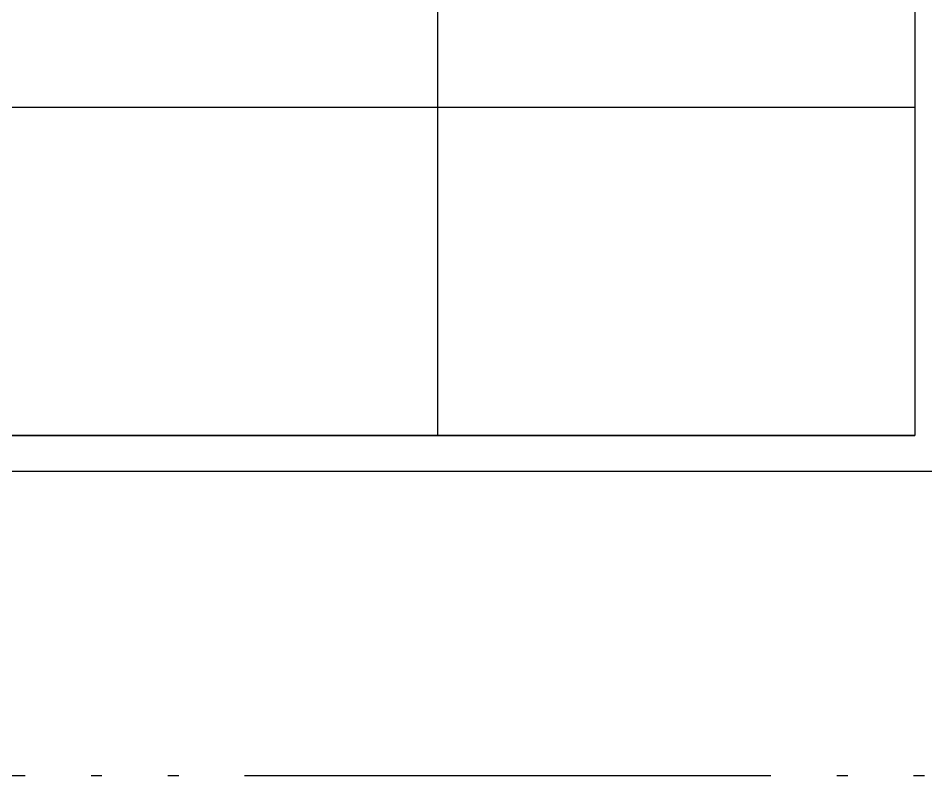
# Model space of a CAD drawing. Extents: x 1254079 to 1500931, y -102737 to 142253.
# Drawn here: x 1330609 to 1371990, y -102737 to -68190 of the extents above; entities that cross this region are included whole.
import ezdxf

# ---------------------------------------------------------------- set-up
doc = ezdxf.new("R2010")
doc.units = 0
doc.header["$LTSCALE"] = 1000
doc.header["$MEASUREMENT"] = 0
doc.linetypes.add('ACAD_ISO05W100', pattern=[34, 24, -3, 0.5, -3, 0.5, -3])
for name, color, linetype in [('14#槽钢', 3, 'Continuous'), ('DIM_MODI', 6, 'Continuous'), ('特殊段命名', 221, 'Continuous')]:
    doc.layers.add(name, color=color, linetype=linetype)

msp = doc.modelspace()

# ---------------------------------------------------------------- linework, layer by layer
at = {"layer": '14#槽钢', "linetype": 'ACAD_ISO05W100'}
msp.add_lwpolyline([(1254079.4, 142253), (1500930.8, 142253), (1500930.8, -102736.6), (1254079.4, -102736.6)], close=True, dxfattribs=at)
at = {"layer": 'DIM_MODI'}
for points in [[(1284443.8, -72243.3), (1371490.4, -72243.3)], [(1284443.8, -87216.1), (1371490.4, -87216.1)]]:
    msp.add_lwpolyline(points, dxfattribs=at)
at = {"layer": '特殊段命名'}
for points in [[(1283443.8, 1620.5), (1372490.4, 1620.5), (1372490.4, -88861.8), (1283443.8, -88861.8)], [(1284443.8, 620.5), (1371490.4, 620.5), (1371490.4, -87216.1), (1284443.8, -87216.1)]]:
    msp.add_lwpolyline(points, close=True, dxfattribs=at)
msp.add_lwpolyline([(1349728.8, 620.5), (1349728.8, -87216.1)], dxfattribs=at)

doc.saveas('drawing.dxf')
